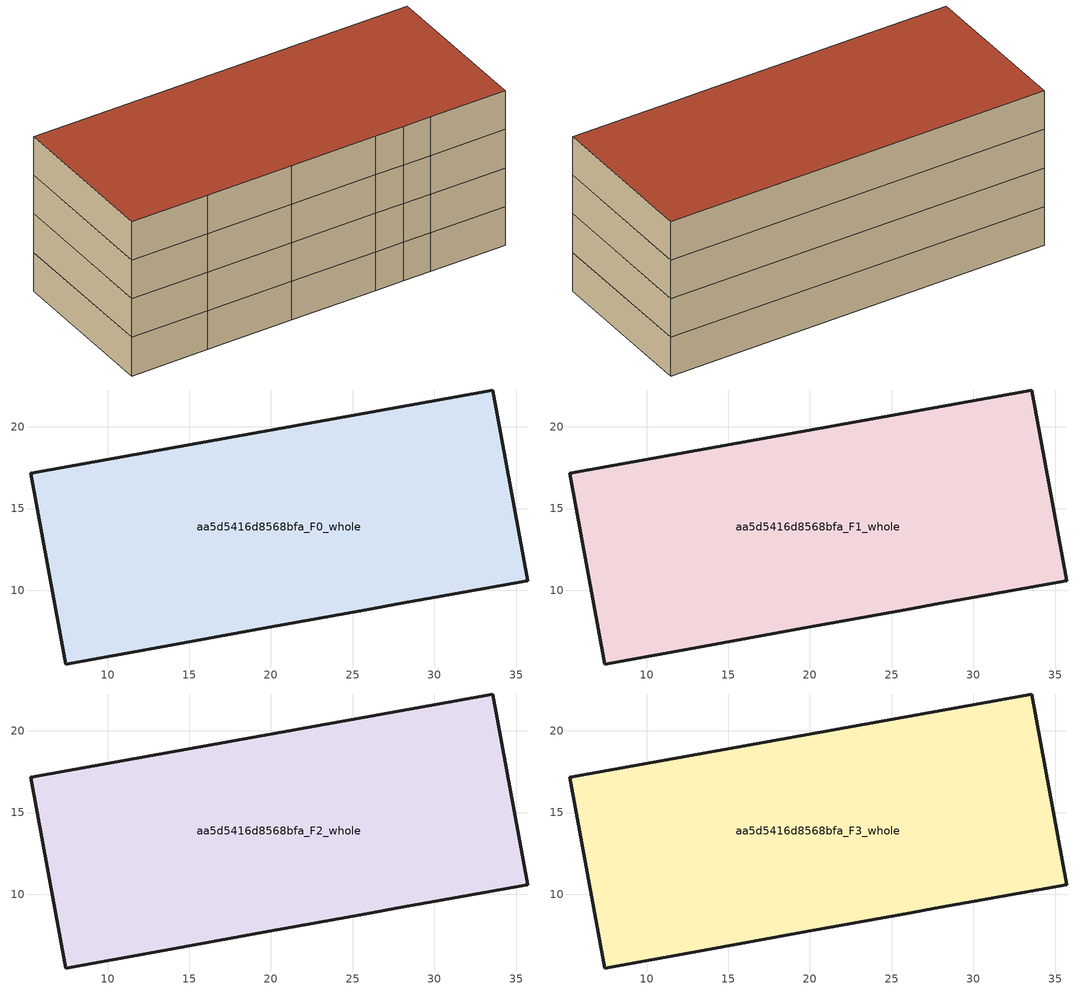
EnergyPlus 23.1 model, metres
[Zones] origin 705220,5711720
aa5d5416d8568bfa_F0_whole
 floor ground (EU_floor_Construction): 33.58,22.26 35.7,10.58 30.07,9.57 27.96,9.19 25.87,8.82 19.54,7.67 13.19,6.52 7.42,5.49 5.31,17.16 z0
 wall outside (EU_wall_Construction): 5.31,17.16 7.42,5.49 13.19,6.52 19.54,7.67 25.87,8.82 27.96,9.19 30.07,9.57 35.7,10.58 33.58,22.26 5.31,17.16 z0:3
aa5d5416d8568bfa_F1_whole
 floor to aa5d5416d8568bfa_F0_whole (EU_floor_Construction): 33.58,22.26 35.7,10.58 30.07,9.57 27.96,9.19 25.87,8.82 19.54,7.67 13.19,6.52 7.42,5.49 5.31,17.16 z3
 wall outside (EU_wall_Construction): 5.31,17.16 7.42,5.49 13.19,6.52 19.54,7.67 25.87,8.82 27.96,9.19 30.07,9.57 35.7,10.58 33.58,22.26 5.31,17.16 z3:6
aa5d5416d8568bfa_F2_whole
 floor to aa5d5416d8568bfa_F1_whole (EU_floor_Construction): 33.58,22.26 35.7,10.58 30.07,9.57 27.96,9.19 25.87,8.82 19.54,7.67 13.19,6.52 7.42,5.49 5.31,17.16 z6
 wall outside (EU_wall_Construction): 5.31,17.16 7.42,5.49 13.19,6.52 19.54,7.67 25.87,8.82 27.96,9.19 30.07,9.57 35.7,10.58 33.58,22.26 5.31,17.16 z6:9
aa5d5416d8568bfa_F3_whole
 floor to aa5d5416d8568bfa_F2_whole (EU_floor_Construction): 33.58,22.26 35.7,10.58 30.07,9.57 27.96,9.19 25.87,8.82 19.54,7.67 13.19,6.52 7.42,5.49 5.31,17.16 z9
 wall outside (EU_wall_Construction): 5.31,17.16 7.42,5.49 13.19,6.52 19.54,7.67 25.87,8.82 27.96,9.19 30.07,9.57 35.7,10.58 33.58,22.26 5.31,17.16 z9:12
 roof outside (EU_roof_Construction): 35.7,10.58 33.58,22.26 5.31,17.16 7.42,5.49 13.19,6.52 19.54,7.67 25.87,8.82 27.96,9.19 30.07,9.57 z12
[Building]
EU S2 Campaign: North Axis=0; Terrain=City; Solar Distribution=FullExterior
[Site:Location]
London: Latitude=51.5; Longitude=-0.5; Time Zone=0; Elevation=25
[SizingPeriod:WeatherFileDays]
AnnualSizingPeriod: Begin Month=1; Begin Day of Month=1; End Month=12; End Day of Month=31; Day of Week for Start Day=Monday; Use Weather File Daylight Saving Period=No; Use Weather File Rain and Snow Indicators=No
[MATERIAL]
EU_InternalMass_Material: Roughness=MediumRough; Thickness=0.1; Conductivity=1; Density=1800; Specific Heat=900; Thermal Absorptance=0.9; Solar Absorptance=0.7; Visible Absorptance=0.7
[MATERIAL:NOMASS] Roughness=MediumRough; Thermal Absorptance=0.9; Solar Absorptance=0.7; Visible Absorptance=0.7
Name | Thermal Resistance
EU_wall_NoMass | 1.04674
EU_roof_NoMass | 4.32442
EU_floor_NoMass | 2.04616
[CONSTRUCTION]
EU_wall_Construction: EU_wall_NoMass
EU_roof_Construction: EU_roof_NoMass
EU_floor_Construction: EU_floor_NoMass
EU_InternalMass_Construction: EU_InternalMass_Material
[ZONE] Type=1; Multiplier=1; Ceiling Height=autocalculate; Volume=1022.69; Floor Area=autocalculate; Part of Total Floor Area=Yes
aa5d5416d8568bfa_F0_whole; aa5d5416d8568bfa_F1_whole; aa5d5416d8568bfa_F2_whole; aa5d5416d8568bfa_F3_whole
[INTERNALMASS] Construction=EU_InternalMass_Construction; Surface Area=340.898
Name | Zone or ZoneList
aa5d5416d8568bfa_F0_whole_EU_InternalMass | aa5d5416d8568bfa_F0_whole
aa5d5416d8568bfa_F1_whole_EU_InternalMass | aa5d5416d8568bfa_F1_whole
aa5d5416d8568bfa_F2_whole_EU_InternalMass | aa5d5416d8568bfa_F2_whole
aa5d5416d8568bfa_F3_whole_EU_InternalMass | aa5d5416d8568bfa_F3_whole
[OTHEREQUIPMENT] Fuel Type=Electricity; Design Level Calculation Method=Watts/Area; Power per Zone Floor Area=1; Fraction Latent=0; Fraction Radiant=0; Fraction Lost=0; Carbon Dioxide Generation Rate=0; EndUse Subcategory=EU_Step8_InternalGains
Name | Zone or ZoneList or Space or SpaceList | Schedule
EU_Step8_InternalGain_aa5d5416d8568bfa_F0_whole_f000 | aa5d5416d8568bfa_F0_whole | EU_Step8_GainSchedule_aa5d5416d8568bfa_F0_whole_f000
EU_Step8_InternalGain_aa5d5416d8568bfa_F1_whole_f000 | aa5d5416d8568bfa_F1_whole | EU_Step8_GainSchedule_aa5d5416d8568bfa_F1_whole_f000
EU_Step8_InternalGain_aa5d5416d8568bfa_F2_whole_f000 | aa5d5416d8568bfa_F2_whole | EU_Step8_GainSchedule_aa5d5416d8568bfa_F2_whole_f000
EU_Step8_InternalGain_aa5d5416d8568bfa_F3_whole_f000 | aa5d5416d8568bfa_F3_whole | EU_Step8_GainSchedule_aa5d5416d8568bfa_F3_whole_f000
[ZONEVENTILATION:DESIGNFLOWRATE] Schedule=EU_AlwaysOn; Design Flow Rate Calculation Method=AirChanges/Hour; Air Changes per Hour=0.488719; Ventilation Type=Natural; Fan Pressure Rise=0; Fan Total Efficiency=1; Constant Term Coefficient=1; Temperature Term Coefficient=0; Velocity Term Coefficient=0; Velocity Squared Term Coefficient=0; Minimum Indoor Temperature=-100; Maximum Indoor Temperature=100; Delta Temperature=-100; Minimum Outdoor Temperature=-100; Maximum Outdoor Temperature=100; Maximum Wind Speed=40
Name | Zone or ZoneList or Space or SpaceList
EU_ConstantAir_aa5d5416d8568bfa_F0_whole | aa5d5416d8568bfa_F0_whole
EU_ConstantAir_aa5d5416d8568bfa_F1_whole | aa5d5416d8568bfa_F1_whole
EU_ConstantAir_aa5d5416d8568bfa_F2_whole | aa5d5416d8568bfa_F2_whole
EU_ConstantAir_aa5d5416d8568bfa_F3_whole | aa5d5416d8568bfa_F3_whole
[HVACTEMPLATE:THERMOSTAT] Constant Heating Setpoint=20; Constant Cooling Setpoint=50
EU_HeatOnly_aa5d5416d8568bfa_F0_whole; EU_HeatOnly_aa5d5416d8568bfa_F1_whole; EU_HeatOnly_aa5d5416d8568bfa_F2_whole; EU_HeatOnly_aa5d5416d8568bfa_F3_whole
[HVACTEMPLATE:ZONE:IDEALLOADSAIRSYSTEM] System Availability Schedule=EU_AlwaysOn; Maximum Heating Supply Air Temperature=50; Minimum Cooling Supply Air Temperature=13; Maximum Heating Supply Air Humidity Ratio=0.0156; Minimum Cooling Supply Air Humidity Ratio=0.0077; Heating Limit=NoLimit; Cooling Limit=NoLimit; Heating Availability Schedule=EU_AlwaysOn; Cooling Availability Schedule=EU_CoolingOff; Dehumidification Control Type=ConstantSensibleHeatRatio; Cooling Sensible Heat Ratio=0.7; Dehumidification Setpoint=60; Humidification Control Type=None; Humidification Setpoint=30; Outdoor Air Method=None; Outdoor Air Flow Rate per Person=0.00944; Outdoor Air Flow Rate per Zone Floor Area=0; Outdoor Air Flow Rate per Zone=0; Demand Controlled Ventilation Type=None; Outdoor Air Economizer Type=NoEconomizer; Heat Recovery Type=None; Sensible Heat Recovery Effectiveness=0.7; Latent Heat Recovery Effectiveness=0.65
Name | Template Thermostat
aa5d5416d8568bfa_F0_whole | EU_HeatOnly_aa5d5416d8568bfa_F0_whole
aa5d5416d8568bfa_F1_whole | EU_HeatOnly_aa5d5416d8568bfa_F1_whole
aa5d5416d8568bfa_F2_whole | EU_HeatOnly_aa5d5416d8568bfa_F2_whole
aa5d5416d8568bfa_F3_whole | EU_HeatOnly_aa5d5416d8568bfa_F3_whole
[SIZING:ZONE] Zone Cooling Design Supply Air Temperature Input Method=SupplyAirTemperature; Zone Cooling Design Supply Air Temperature=13; Zone Heating Design Supply Air Temperature Input Method=SupplyAirTemperature; Zone Heating Design Supply Air Temperature=50; Zone Cooling Design Supply Air Humidity Ratio=0.008; Zone Heating Design Supply Air Humidity Ratio=0.008; Cooling Design Air Flow Method=DesignDay; Cooling Design Air Flow Rate=0; Cooling Minimum Air Flow per Zone Floor Area=0.000762; Cooling Minimum Air Flow=0; Cooling Minimum Air Flow Fraction=0.2; Heating Design Air Flow Method=DesignDay; Heating Design Air Flow Rate=0; Heating Maximum Air Flow per Zone Floor Area=0.002032; Heating Maximum Air Flow=0.141576; Heating Maximum Air Flow Fraction=0.3; Account for Dedicated Outdoor Air System=No; Dedicated Outdoor Air System Control Strategy=NeutralSupplyAir; Dedicated Outdoor Air Low Setpoint Temperature for Design=autosize; Dedicated Outdoor Air High Setpoint Temperature for Design=autosize; Zone Load Sizing Method=Sensible Load Only No Latent Load; Zone Latent Cooling Design Supply Air Humidity Ratio Input Method=HumidityRatioDifference; Zone Cooling Design Supply Air Humidity Ratio Difference=0.005; Zone Latent Heating Design Supply Air Humidity Ratio Input Method=HumidityRatioDifference; Zone Humidification Design Supply Air Humidity Ratio Difference=0.005
aa5d5416d8568bfa_F0_whole; aa5d5416d8568bfa_F1_whole; aa5d5416d8568bfa_F2_whole; aa5d5416d8568bfa_F3_whole
[SCHEDULE:CONSTANT]
Name | Hourly Value
EU_AlwaysOn | 1
EU_CoolingOff | 0
[SCHEDULE:FILE] Column Number=1; Rows to Skip at Top=0; Number of Hours of Data=8760; Column Separator=Comma; Interpolate to Timestep=No; Minutes per Item=60; Adjust Schedule for Daylight Savings=Yes
Name | File
EU_Step8_GainSchedule_aa5d5416d8568bfa_F0_whole_f000 | C:\Users\o_iseri\Desktop\OpenUBEM\openubem\outputs\eu_evidence\EU-11\GB-LDN-STDUNSTANS\idfs\aa5d5416d8568bfa\aa5d5416d8568bfa_F0_whole_f000_gain.csv
EU_Step8_GainSchedule_aa5d5416d8568bfa_F1_whole_f000 | C:\Users\o_iseri\Desktop\OpenUBEM\openubem\outputs\eu_evidence\EU-11\GB-LDN-STDUNSTANS\idfs\aa5d5416d8568bfa\aa5d5416d8568bfa_F1_whole_f000_gain.csv
EU_Step8_GainSchedule_aa5d5416d8568bfa_F2_whole_f000 | C:\Users\o_iseri\Desktop\OpenUBEM\openubem\outputs\eu_evidence\EU-11\GB-LDN-STDUNSTANS\idfs\aa5d5416d8568bfa\aa5d5416d8568bfa_F2_whole_f000_gain.csv
EU_Step8_GainSchedule_aa5d5416d8568bfa_F3_whole_f000 | C:\Users\o_iseri\Desktop\OpenUBEM\openubem\outputs\eu_evidence\EU-11\GB-LDN-STDUNSTANS\idfs\aa5d5416d8568bfa\aa5d5416d8568bfa_F3_whole_f000_gain.csv
